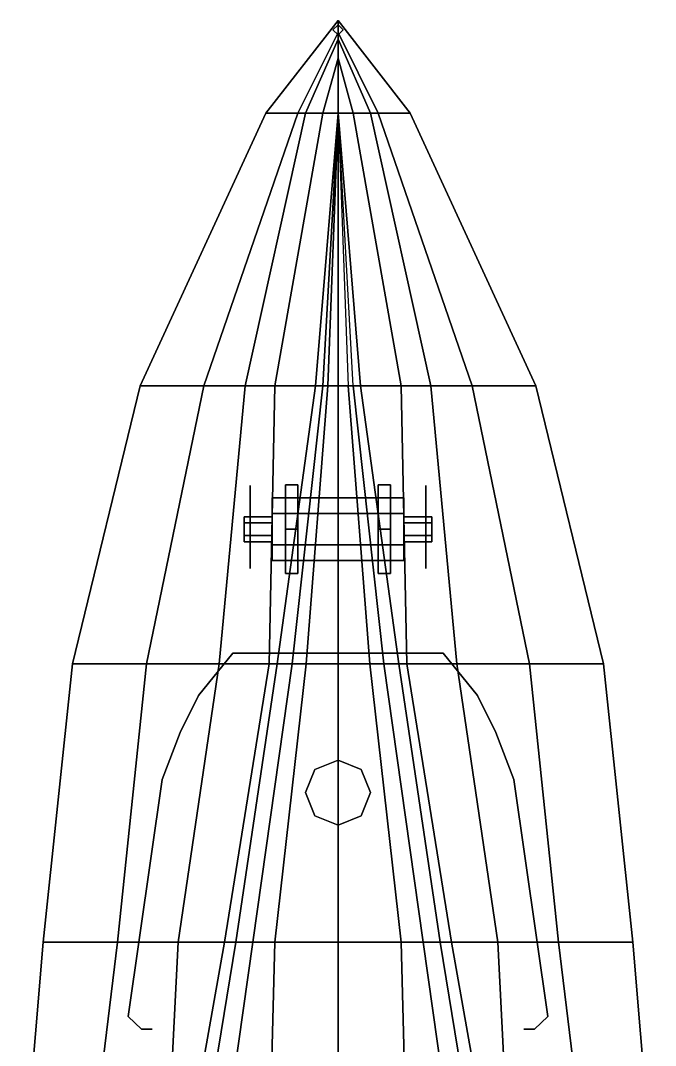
# Model space of a CAD drawing. Extents: x -5.9 to 5.9, y -44.5 to 49.
# Drawn here: x -5.07 to 5.07, y 32.66 to 49.04 of the extents above; entities that cross this region are included whole.
import ezdxf

# ---------------------------------------------------------------- set-up
doc = ezdxf.new("R2010")
doc.units = 0
doc.layers.get('0').update_dxf_attribs({"linetype": 'CONTINUOUS'})

msp = doc.modelspace()

# ---------------------------------------------------------------- linework, layer by layer
for points in [[(-1.15, 47.56, 6.15), (0, 49.04, 6.15), (0, 48.85, 5.33), (-0.64, 47.56, 5.33)], [(1.15, 47.56, 6.15), (0, 49.04, 6.15), (0, 49.04, 6.15), (-1.15, 47.56, 6.15)], [(0, 49.04, 6.15), (1.15, 47.56, 6.15), (0.64, 47.56, 5.33), (0, 48.85, 5.33)], [(-0.64, 47.56, 5.33), (0, 48.85, 5.33), (0, 48.74, 4.93), (-0.52, 47.56, 4.93)], [(0, 48.97, 6.15), (-0.08, 48.89, 6.15), (-0.08, 48.89, 11.19), (0, 48.97, 11.19)], [(0.08, 48.89, 11.19), (0, 48.97, 11.19), (-0.08, 48.89, 11.19), (0, 48.81, 11.19)], [(-0.08, 48.89, 6.15), (0, 48.81, 6.15), (0, 48.81, 11.19), (-0.08, 48.89, 11.19)], [(0.08, 48.89, 6.15), (0, 48.97, 6.15), (0, 48.97, 11.19), (0.08, 48.89, 11.19)], [(0, 48.81, 6.15), (0.08, 48.89, 6.15), (0.08, 48.89, 11.19), (0, 48.81, 11.19)], [(0, 48.85, 5.33), (0.64, 47.56, 5.33), (0.52, 47.56, 4.93), (0, 48.74, 4.93)], [(-0.52, 47.56, 4.93), (0, 48.74, 4.93), (0, 48.44, 3.47), (-0.24, 47.56, 3.47)], [(0, 48.74, 4.93), (0.52, 47.56, 4.93), (0.24, 47.56, 3.47), (0, 48.44, 3.47)], [(-0.24, 47.56, 3.47), (0, 48.44, 3.47), (0, 47.56, -0.41)], [(0, 48.44, 3.47), (0.24, 47.56, 3.47), (0, 47.56, -0.41)], [(-3.16, 43.2, 5.71), (-1.15, 47.56, 6.15), (-0.64, 47.56, 5.33), (-2.14, 43.2, 4.54)], [(3.16, 43.2, 5.71), (1.15, 47.56, 6.15), (-1.15, 47.56, 6.15), (-3.16, 43.2, 5.71)], [(-2.14, 43.2, 4.54), (-0.64, 47.56, 5.33), (-0.52, 47.56, 4.93), (-1.48, 43.2, 3.36)], [(-1.48, 43.2, 3.36), (-0.52, 47.56, 4.93), (-0.24, 47.56, 3.47), (-1.01, 43.2, 2.13)], [(-1.01, 43.2, 2.13), (-0.24, 47.56, 3.47), (0, 47.56, -0.41), (-0.36, 43.2, -1.49)], [(-0.36, 43.2, -1.49), (0, 47.56, -0.41), (0, 47.56, -0.41), (-0.24, 43.2, -2)], [(0, 47.56, -0.41), (0, 47.56, -0.41), (-0.16, 43.2, -2.28), (-0.24, 43.2, -2)], [(-0.16, 43.2, -2.28), (0, 47.56, -0.41), (0, 47.56, -0.41), (0, 43.2, -2.48)], [(0.24, 47.56, 3.47), (1.01, 43.2, 2.13), (0.36, 43.2, -1.49), (0, 47.56, -0.41)], [(0, 47.56, -0.41), (0.16, 43.2, -2.28), (0, 43.2, -2.48), (0, 47.56, -0.41)], [(0, 47.56, -0.41), (0.36, 43.2, -1.49), (0.24, 43.2, -2), (0, 47.56, -0.41)], [(0.52, 47.56, 4.93), (1.48, 43.2, 3.36), (1.01, 43.2, 2.13), (0.24, 47.56, 3.47)], [(0.64, 47.56, 5.33), (2.14, 43.2, 4.54), (1.48, 43.2, 3.36), (0.52, 47.56, 4.93)], [(1.15, 47.56, 6.15), (3.16, 43.2, 5.71), (2.14, 43.2, 4.54), (0.64, 47.56, 5.33)], [(-4.24, 38.76, 5.37), (-3.16, 43.2, 5.71), (-2.14, 43.2, 4.54), (-3.06, 38.76, 4.03)], [(4.24, 38.76, 5.37), (3.16, 43.2, 5.71), (-3.16, 43.2, 5.71), (-4.24, 38.76, 5.37)], [(-3.06, 38.76, 4.03), (-2.14, 43.2, 4.54), (-1.48, 43.2, 3.36), (-1.9, 38.76, 1.85)], [(-1.9, 38.76, 1.85), (-1.48, 43.2, 3.36), (-1.01, 43.2, 2.13), (-1.1, 38.76, -1.04)], [(-1.1, 38.76, -1.04), (-1.01, 43.2, 2.13), (-0.36, 43.2, -1.49), (-0.97, 38.76, -1.49)], [(-0.97, 38.76, -1.49), (-0.36, 43.2, -1.49), (-0.24, 43.2, -2), (-0.73, 38.76, -2)], [(-0.24, 43.2, -2), (-0.16, 43.2, -2.28), (-0.51, 38.76, -2.44), (-0.73, 38.76, -2)], [(-0.51, 38.76, -2.44), (-0.16, 43.2, -2.28), (0, 43.2, -2.48), (0, 38.76, -3.07)], [(0.16, 43.2, -2.28), (0.51, 38.76, -2.44), (0, 38.76, -3.07), (0, 43.2, -2.48)], [(0.73, 38.76, -2), (0.51, 38.76, -2.44), (0.16, 43.2, -2.28), (0.24, 43.2, -2)], [(0.36, 43.2, -1.49), (0.97, 38.76, -1.49), (0.73, 38.76, -2), (0.24, 43.2, -2)], [(1.01, 43.2, 2.13), (1.1, 38.76, -1.04), (0.97, 38.76, -1.49), (0.36, 43.2, -1.49)], [(1.48, 43.2, 3.36), (1.9, 38.76, 1.85), (1.1, 38.76, -1.04), (1.01, 43.2, 2.13)], [(2.14, 43.2, 4.54), (3.06, 38.76, 4.03), (1.9, 38.76, 1.85), (1.48, 43.2, 3.36)], [(3.16, 43.2, 5.71), (4.24, 38.76, 5.37), (3.06, 38.76, 4.03), (2.14, 43.2, 4.54)], [(-1.4, 40.7, 6.72), (-1.4, 41.1, 6.72), (-1.4, 41.61, 5.58), (-1.4, 40.28, 5.48)], [(-1.4, 40.28, 5.48), (-1.4, 41.61, 5.58), (-1.4, 41.1, 6.72), (-1.4, 40.7, 6.72)], [(-0.84, 40.2, 6.49), (-0.84, 41.412, 6.992), (-0.84, 41.62, 6.49), (-0.84, 40.408, 5.988)], [(-0.64, 41.412, 6.992), (-0.64, 41.62, 6.49), (-0.84, 41.62, 6.49), (-0.84, 41.412, 6.992)], [(-0.84, 40.408, 5.988), (-0.84, 41.62, 6.49), (-0.84, 41.412, 5.988), (-0.84, 40.91, 5.78)], [(-0.64, 41.62, 6.49), (-0.64, 41.412, 5.988), (-0.84, 41.412, 5.988), (-0.84, 41.62, 6.49)], [(0.64, 41.62, 6.49), (0.64, 41.412, 6.992), (0.84, 41.412, 6.992), (0.84, 41.62, 6.49)], [(0.64, 41.412, 5.988), (0.64, 41.62, 6.49), (0.84, 41.62, 6.49), (0.84, 41.412, 5.988)], [(0.84, 41.412, 6.992), (0.84, 40.91, 7.2), (0.84, 40.408, 6.992), (0.84, 41.62, 6.49)], [(0.84, 41.62, 6.49), (0.84, 40.408, 6.992), (0.84, 40.2, 6.49), (0.84, 41.412, 5.988)], [(1.4, 40.28, 5.48), (1.4, 41.61, 5.58), (1.4, 41.1, 6.72), (1.4, 40.7, 6.72)], [(1.4, 40.7, 6.72), (1.4, 41.1, 6.72), (1.4, 41.61, 5.58), (1.4, 40.28, 5.48)], [(-1.05, 41.41, 6.49), (-1.05, 41.16, 6.923), (1.05, 41.16, 6.923), (1.05, 41.41, 6.49)], [(-1.05, 41.16, 6.057), (-1.05, 41.41, 6.49), (1.05, 41.41, 6.49), (1.05, 41.16, 6.057)], [(-1.05, 40.66, 6.923), (-1.05, 41.16, 6.923), (-1.05, 41.41, 6.49), (-1.05, 40.41, 6.49)], [(-1.05, 40.41, 6.49), (-1.05, 41.41, 6.49), (-1.05, 41.16, 6.057), (-1.05, 40.66, 6.057)], [(-0.84, 40.408, 6.992), (-0.84, 40.91, 7.2), (-0.84, 41.412, 6.992), (-0.84, 40.2, 6.49)], [(-0.64, 41.412, 5.988), (-0.64, 40.91, 5.78), (-0.84, 40.91, 5.78), (-0.84, 41.412, 5.988)], [(-0.64, 40.91, 7.2), (-0.64, 41.412, 6.992), (-0.84, 41.412, 6.992), (-0.84, 40.91, 7.2)], [(0.64, 41.412, 6.992), (0.64, 40.91, 7.2), (0.84, 40.91, 7.2), (0.84, 41.412, 6.992)], [(0.64, 40.91, 5.78), (0.64, 41.412, 5.988), (0.84, 41.412, 5.988), (0.84, 40.91, 5.78)], [(0.84, 41.412, 5.988), (0.84, 40.2, 6.49), (0.84, 40.408, 5.988), (0.84, 40.91, 5.78)], [(1.05, 41.16, 6.923), (1.05, 40.66, 6.923), (1.05, 40.41, 6.49), (1.05, 41.41, 6.49)], [(1.05, 41.41, 6.49), (1.05, 40.41, 6.49), (1.05, 40.66, 6.057), (1.05, 41.16, 6.057)], [(-1.05, 41.16, 6.923), (-1.05, 40.66, 6.923), (1.05, 40.66, 6.923), (1.05, 41.16, 6.923)], [(-1.05, 40.66, 6.057), (-1.05, 41.16, 6.057), (1.05, 41.16, 6.057), (1.05, 40.66, 6.057)], [(-1.5, 40.71, 6.49), (-1.5, 41.11, 6.49), (-1.5, 41.01, 6.317), (-1.5, 40.81, 6.317)], [(-1.5, 40.81, 6.663), (-1.5, 41.01, 6.663), (-1.5, 41.11, 6.49), (-1.5, 40.71, 6.49)], [(-1.05, 41.11, 6.49), (-1.05, 41.01, 6.317), (-1.5, 41.01, 6.317), (-1.5, 41.11, 6.49)], [(-1.05, 41.01, 6.663), (-1.05, 41.11, 6.49), (-1.5, 41.11, 6.49), (-1.5, 41.01, 6.663)], [(-1.05, 41.01, 6.317), (-1.05, 40.81, 6.317), (-1.5, 40.81, 6.317), (-1.5, 41.01, 6.317)], [(-1.05, 40.81, 6.663), (-1.05, 41.01, 6.663), (-1.5, 41.01, 6.663), (-1.5, 40.81, 6.663)], [(1.05, 41.11, 6.49), (1.05, 41.01, 6.663), (1.5, 41.01, 6.663), (1.5, 41.11, 6.49)], [(1.05, 41.01, 6.317), (1.05, 41.11, 6.49), (1.5, 41.11, 6.49), (1.5, 41.01, 6.317)], [(1.05, 41.01, 6.663), (1.05, 40.81, 6.663), (1.5, 40.81, 6.663), (1.5, 41.01, 6.663)], [(1.05, 40.81, 6.317), (1.05, 41.01, 6.317), (1.5, 41.01, 6.317), (1.5, 40.81, 6.317)], [(1.5, 41.01, 6.663), (1.5, 40.81, 6.663), (1.5, 40.71, 6.49), (1.5, 41.11, 6.49)], [(1.5, 41.11, 6.49), (1.5, 40.71, 6.49), (1.5, 40.81, 6.317), (1.5, 41.01, 6.317)], [(-1.05, 40.81, 6.317), (-1.05, 40.71, 6.49), (-1.5, 40.71, 6.49), (-1.5, 40.81, 6.317)], [(-1.05, 40.71, 6.49), (-1.05, 40.81, 6.663), (-1.5, 40.81, 6.663), (-1.5, 40.71, 6.49)], [(-0.64, 40.91, 5.78), (-0.64, 40.408, 5.988), (-0.84, 40.408, 5.988), (-0.84, 40.91, 5.78)], [(-0.64, 40.408, 6.992), (-0.64, 40.91, 7.2), (-0.84, 40.91, 7.2), (-0.84, 40.408, 6.992)], [(0.64, 40.91, 7.2), (0.64, 40.408, 6.992), (0.84, 40.408, 6.992), (0.84, 40.91, 7.2)], [(0.64, 40.408, 5.988), (0.64, 40.91, 5.78), (0.84, 40.91, 5.78), (0.84, 40.408, 5.988)], [(1.05, 40.81, 6.663), (1.05, 40.71, 6.49), (1.5, 40.71, 6.49), (1.5, 40.81, 6.663)], [(1.05, 40.71, 6.49), (1.05, 40.81, 6.317), (1.5, 40.81, 6.317), (1.5, 40.71, 6.49)], [(-1.05, 40.66, 6.923), (-1.05, 40.41, 6.49), (1.05, 40.41, 6.49), (1.05, 40.66, 6.923)], [(-1.05, 40.41, 6.49), (-1.05, 40.66, 6.057), (1.05, 40.66, 6.057), (1.05, 40.41, 6.49)], [(-0.64, 40.2, 6.49), (-0.64, 40.408, 6.992), (-0.84, 40.408, 6.992), (-0.84, 40.2, 6.49)], [(-0.64, 40.408, 5.988), (-0.64, 40.2, 6.49), (-0.84, 40.2, 6.49), (-0.84, 40.408, 5.988)], [(0.64, 40.408, 6.992), (0.64, 40.2, 6.49), (0.84, 40.2, 6.49), (0.84, 40.408, 6.992)], [(0.64, 40.2, 6.49), (0.64, 40.408, 5.988), (0.84, 40.408, 5.988), (0.84, 40.2, 6.49)], [(-2.23, 38.25, 5.34), (-1.68, 38.93, 5.38), (-1.68, 38.93, 6.72), (-2.23, 38.25, 6.72)], [(-2.23, 38.25, 6.72), (-1.68, 38.93, 6.72), (-1.68, 38.93, 5.38), (-2.23, 38.25, 5.34)], [(1.68, 38.93, 6.72), (-1.68, 38.93, 6.72), (-1.68, 38.93, 5.38), (1.68, 38.93, 5.38)], [(1.68, 38.93, 5.38), (-1.68, 38.93, 5.38), (-1.68, 38.93, 6.72), (1.68, 38.93, 6.72)], [(2.23, 38.25, 6.72), (1.68, 38.93, 6.72), (1.68, 38.93, 5.38), (2.23, 38.25, 5.34)], [(2.23, 38.25, 5.34), (1.68, 38.93, 5.38), (1.68, 38.93, 6.72), (2.23, 38.25, 6.72)], [(-4.71, 34.31, 5.13), (-4.24, 38.76, 5.37), (-3.06, 38.76, 4.03), (-3.52, 34.31, 3.27)], [(4.71, 34.31, 5.13), (4.24, 38.76, 5.37), (-4.24, 38.76, 5.37), (-4.71, 34.31, 5.13)], [(-3.52, 34.31, 3.27), (-3.06, 38.76, 4.03), (-1.9, 38.76, 1.85), (-2.55, 34.31, 1.14)], [(-2.55, 34.31, 1.14), (-1.9, 38.76, 1.85), (-1.1, 38.76, -1.04), (-1.81, 34.31, -1.04)], [(-1.81, 34.31, -1.04), (-1.1, 38.76, -1.04), (-0.97, 38.76, -1.49), (-1.63, 34.31, -1.49)], [(-1.63, 34.31, -1.49), (-0.97, 38.76, -1.49), (-0.73, 38.76, -2), (-1.36, 34.31, -2)], [(-0.73, 38.76, -2), (-0.51, 38.76, -2.44), (-1.01, 34.31, -2.44), (-1.36, 34.31, -2)], [(-1.01, 34.31, -2.44), (-0.51, 38.76, -2.44), (0, 38.76, -3.07), (0, 34.31, -3.18)], [(0.51, 38.76, -2.44), (1.01, 34.31, -2.44), (0, 34.31, -3.18), (0, 38.76, -3.07)], [(1.36, 34.31, -2), (1.01, 34.31, -2.44), (0.51, 38.76, -2.44), (0.73, 38.76, -2)], [(0.97, 38.76, -1.49), (1.63, 34.31, -1.49), (1.36, 34.31, -2), (0.73, 38.76, -2)], [(1.1, 38.76, -1.04), (1.81, 34.31, -1.04), (1.63, 34.31, -1.49), (0.97, 38.76, -1.49)], [(1.9, 38.76, 1.85), (2.55, 34.31, 1.14), (1.81, 34.31, -1.04), (1.1, 38.76, -1.04)], [(3.06, 38.76, 4.03), (3.52, 34.31, 3.27), (2.55, 34.31, 1.14), (1.9, 38.76, 1.85)], [(4.24, 38.76, 5.37), (4.71, 34.31, 5.13), (3.52, 34.31, 3.27), (3.06, 38.76, 4.03)], [(-2.52, 37.66, 6.72), (-2.23, 38.25, 6.72), (-2.23, 38.25, 5.34), (-2.52, 37.66, 5.31)], [(-2.52, 37.66, 5.31), (-2.23, 38.25, 5.34), (-2.23, 38.25, 6.72), (-2.52, 37.66, 6.72)], [(2.52, 37.66, 5.31), (2.23, 38.25, 5.34), (2.23, 38.25, 6.72), (2.52, 37.66, 6.72)], [(2.52, 37.66, 6.72), (2.23, 38.25, 6.72), (2.23, 38.25, 5.34), (2.52, 37.66, 5.31)], [(-2.81, 36.91, 5.27), (-2.52, 37.66, 5.31), (-2.52, 37.66, 6.72), (-2.81, 36.91, 6.72)], [(-2.81, 36.91, 6.72), (-2.52, 37.66, 6.72), (-2.52, 37.66, 5.31), (-2.81, 36.91, 5.27)], [(2.81, 36.91, 6.72), (2.52, 37.66, 6.72), (2.52, 37.66, 5.31), (2.81, 36.91, 5.27)], [(2.81, 36.91, 5.27), (2.52, 37.66, 5.31), (2.52, 37.66, 6.72), (2.81, 36.91, 6.72)], [(0, 37.22, 5.28), (-0.368, 37.068, 5.27), (-0.368, 37.068, 5.53), (0, 37.22, 5.53)], [(0.368, 37.068, 5.27), (0, 37.22, 5.28), (0, 37.22, 5.53), (0.368, 37.068, 5.53)], [(-0.368, 37.068, 5.27), (-0.52, 36.7, 5.25), (-0.52, 36.7, 5.53), (-0.368, 37.068, 5.53)], [(0.52, 36.7, 5.25), (0.368, 37.068, 5.27), (0.368, 37.068, 5.53), (0.52, 36.7, 5.53)], [(-3.35, 33.12, 5.06), (-2.81, 36.91, 5.27), (-2.81, 36.91, 6.72), (-3.35, 33.12, 6.72)], [(-3.35, 33.12, 6.72), (-2.81, 36.91, 6.72), (-2.81, 36.91, 5.27), (-3.35, 33.12, 5.06)], [(3.35, 33.12, 6.72), (2.81, 36.91, 6.72), (2.81, 36.91, 5.27), (3.35, 33.12, 5.06)], [(3.35, 33.12, 5.06), (2.81, 36.91, 5.27), (2.81, 36.91, 6.72), (3.35, 33.12, 6.72)], [(-0.52, 36.7, 5.25), (-0.368, 36.332, 5.23), (-0.368, 36.332, 5.53), (-0.52, 36.7, 5.53)], [(0.368, 36.332, 5.23), (0.52, 36.7, 5.25), (0.52, 36.7, 5.53), (0.368, 36.332, 5.53)], [(-0.368, 36.332, 5.23), (0, 36.18, 5.23), (0, 36.18, 5.53), (-0.368, 36.332, 5.53)], [(0, 36.18, 5.23), (0.368, 36.332, 5.23), (0.368, 36.332, 5.53), (0, 36.18, 5.53)], [(-5.07, 29.98, 4.89), (-4.71, 34.31, 5.13), (-3.52, 34.31, 3.27), (-4.05, 29.98, 2.81)], [(5.07, 29.98, 4.89), (4.71, 34.31, 5.13), (-4.71, 34.31, 5.13), (-5.07, 29.98, 4.89)], [(-4.05, 29.98, 2.81), (-3.52, 34.31, 3.27), (-2.55, 34.31, 1.14), (-2.77, 29.98, -0.74)], [(-2.77, 29.98, -0.74), (-2.55, 34.31, 1.14), (-1.81, 34.31, -1.04), (-2.58, 29.98, -1.15)], [(-2.58, 29.98, -1.15), (-1.81, 34.31, -1.04), (-1.63, 34.31, -1.49), (-2.34, 29.98, -1.62)], [(-2.34, 29.98, -1.62), (-1.63, 34.31, -1.49), (-1.36, 34.31, -2), (-1.97, 29.98, -2.15)], [(-1.36, 34.31, -2), (-1.01, 34.31, -2.44), (-1.12, 29.98, -2.73), (-1.97, 29.98, -2.15)], [(-1.12, 29.98, -2.73), (-1.01, 34.31, -2.44), (0, 34.31, -3.18), (0, 29.98, -3.32)], [(1.01, 34.31, -2.44), (1.12, 29.98, -2.73), (0, 29.98, -3.32), (0, 34.31, -3.18)], [(1.97, 29.98, -2.15), (1.12, 29.98, -2.73), (1.01, 34.31, -2.44), (1.36, 34.31, -2)], [(1.63, 34.31, -1.49), (2.34, 29.98, -1.62), (1.97, 29.98, -2.15), (1.36, 34.31, -2)], [(1.81, 34.31, -1.04), (2.58, 29.98, -1.15), (2.34, 29.98, -1.62), (1.63, 34.31, -1.49)], [(2.55, 34.31, 1.14), (2.77, 29.98, -0.74), (2.58, 29.98, -1.15), (1.81, 34.31, -1.04)], [(3.52, 34.31, 3.27), (4.05, 29.98, 2.81), (2.77, 29.98, -0.74), (2.55, 34.31, 1.14)], [(4.71, 34.31, 5.13), (5.07, 29.98, 4.89), (4.05, 29.98, 2.81), (3.52, 34.31, 3.27)], [(-3.14, 32.92, 5.05), (-3.35, 33.12, 5.06), (-3.35, 33.12, 6.72), (-3.14, 32.92, 6.72)], [(-3.14, 32.92, 6.72), (-3.35, 33.12, 6.72), (-3.35, 33.12, 5.06), (-3.14, 32.92, 5.05)], [(3.14, 32.92, 6.72), (3.35, 33.12, 6.72), (3.35, 33.12, 5.06), (3.14, 32.92, 5.05)], [(3.14, 32.92, 5.05), (3.35, 33.12, 5.06), (3.35, 33.12, 6.72), (3.14, 32.92, 6.72)], [(-2.97, 32.92, 5.72), (-3.14, 32.92, 5.05), (-3.14, 32.92, 6.72), (-2.97, 32.92, 6.72)], [(-2.97, 32.92, 6.72), (-3.14, 32.92, 6.72), (-3.14, 32.92, 5.05), (-2.97, 32.92, 5.72)], [(2.97, 32.92, 5.72), (3.14, 32.92, 5.05), (3.14, 32.92, 6.72), (2.97, 32.92, 6.72)], [(2.97, 32.92, 6.72), (3.14, 32.92, 6.72), (3.14, 32.92, 5.05), (2.97, 32.92, 5.72)]]:
    msp.add_3dface(points)

doc.saveas('drawing.dxf')
